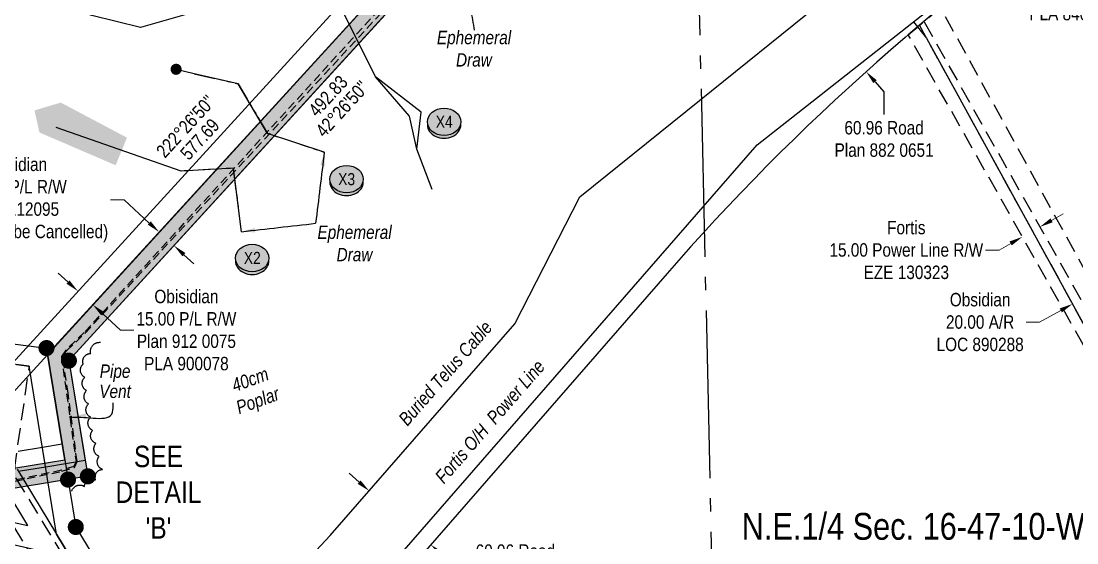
# Model space of a CAD drawing. Extents: x 603640 to 611240, y 5875768 to 5880939.
# Drawn here: x 606495 to 607282, y 5879638 to 5880027 of the extents above; entities that cross this region are included whole.
import ezdxf
from ezdxf.enums import TextEntityAlignment as Align

# ---------------------------------------------------------------- set-up
doc = ezdxf.new("R2010")
doc.units = 0
doc.header["$LTSCALE"] = 5
doc.header["$PDMODE"] = 34
doc.header["$PDSIZE"] = 0.03
for name, pattern in [('0', [1, 1, 0]), ('foc-ACCESSROAD', [3.75, 2.5, -1.25]), ('foc-FLOWLINE', [3.75, 2.5, -1.25]), ('foc-QUARTERLINE', [33, 25, -3, 2, -3]), ('foc-TOPO-ephemeral', [6.25, 3.125, -0.625, 0.625, -0.625, 0.625, -0.625]), ('UG_PIPE', [1.875, 1.25, -0.625])]:
    doc.linetypes.add(name, pattern=pattern)
doc.layers.get('Defpoints').update_dxf_attribs({"color": 9})
for name, color, linetype in [('AS-PIPE-UG', 44, 'UG_PIPE'), ('AS-PIPE-UG-T', 44, 'Continuous'), ('AS-POWER', 104, 'foc-POWER'), ('AS-POWER-T', 104, 'Continuous'), ('AS-TELUS', 224, 'foc-TEL'), ('AS-UNDERLAY-H', 141, 'Continuous'), ('C-AR', 13, 'foc-ACCESSROAD'), ('C-RW', 13, 'Continuous'), ('C-SYMBOL', 7, 'Continuous'), ('C-WS', 13, 'foc-ACCESSROAD'), ('DETAIL-T', 7, 'Continuous'), ('F-EZE', 190, 'foc-FLOWLINE'), ('F-RW', 190, 'Continuous'), ('L-BD', 7, 'Continuous'), ('L-MON', 1, 'Continuous'), ('L-QSEC', 8, 'foc-QUARTERLINE'), ('L-TITLEDB', 4, 'Continuous'), ('L-TITLEDB-T', 4, 'Continuous'), ('P-CROSSINGS', 250, 'Continuous'), ('P-PROPOSED', 10, 'Continuous'), ('P-PROPOSED-H', 21, 'Continuous'), ('T-BUSH', 110, '0'), ('T-BUSH-T', 110, 'Continuous'), ('T-DRAW', 143, 'foc-TOPO-ephemeral'), ('T-WATER', 160, 'Continuous'), ('T-WATER-T', 170, 'Continuous')]:
    doc.layers.add(name, color=color, linetype=linetype)
for name, color, linetype, lineweight in [('C-AR-T', 13, 'Continuous', 9), ('C-RW-T', 13, 'Continuous', 9), ('F-EZE-T', 190, 'Continuous', 9)]:
    doc.layers.add(name, color=color, linetype=linetype, lineweight=lineweight)
doc.styles.add('175L', font='ARIALN.TTF', dxfattribs={"height": 20})
doc.styles.add('80CG', font='ARIALN.TTF', dxfattribs={"height": 10})
doc.styles.add('80L', font='ARIALN.TTF', dxfattribs={"height": 10})
doc.styles.add('80LS', font='ARIALNI.TTF', dxfattribs={"height": 10})
doc.styles.add('Crossing', font='ARIALN.TTF', dxfattribs={"height": 10})
doc.styles.add('foc-LtypeFont', font='ARIALN.TTF', dxfattribs={"height": 7.35})
doc.linetypes.add('foc-POWER', pattern='A,6,-1,["P",foc-LtypeFont,S=0.2,R=0,X=-0.625,Y=-0.75],-1.24,4', length=12.24)
doc.linetypes.add('foc-TEL', pattern='A,2,-1,["T",foc-LtypeFont,S=0.2,R=0,X=-0.425,Y=-0.75],-1.24,8', length=12.24)
doc.linetypes.add('foc-TEL-NOLINE', pattern='A,0,-2,["T",foc-LtypeFont,S=0.2,R=0,X=-0.425,Y=-0.75],-10.24', length=12.24)
doc.linetypes.add('foc-TOPO-flowdirection-NOLINE', pattern='A,0,[">",foc-LtypeFont,S=0.3,R=0,X=0,Y=-0.945],-20,[">",foc-LtypeFont,S=0.3,R=0,X=0,Y=-0.945],0', length=20)
doc.dimstyles.new('Compass 5 000', dxfattribs={"dimscale": 5, "dimtxt": 9, "dimasz": 2, "dimexe": 0.2, "dimexo": 0.0625, "dimgap": 0.5, "dimtad": 0, "dimtih": 1, "dimtoh": 1, "dimzin": 0, "dimdsep": 46, "dimtxsty": '80CG', "dimcen": 0.1, "dimse1": 1, "dimse2": 1, "dimclrd": 256, "dimclrt": 256, "dimaunit": 1, "dimadec": 4, "dimazin": 0, "dimtfac": 0.06, "dimtofl": 0, "dimtmove": 0, "dimatfit": 1, "dimfxl": 0.2, "dimtolj": 1, "dimtzin": 0, "dimlwd": -1, "dimarcsym": 0})

# ---------------------------------------------------------------- blocks, each defined once
blk = doc.blocks.new('*D423')
at = {"layer": 'Defpoints', "color": 0, "transparency": 16777216}
for p in [(607241.1, 5879865.92), (607266.28, 5879851.86), (607253.21, 5879844.48)]:
    blk.add_point(p, dxfattribs=at)
at = {"layer": 'F-EZE-T', "transparency": 16777216}
for p, q in [((607262.87, 5879878.22), (607271.58, 5879883.14)), ((607223.69, 5879856.09), (607213.69, 5879856.09)), ((607232.39, 5879861.01), (607223.69, 5879856.09))]:
    blk.add_line(p, q, dxfattribs=at)
for points in [[(607262.05, 5879879.67), (607263.69, 5879876.77), (607254.17, 5879873.3)], [(607231.57, 5879862.46), (607233.21, 5879859.55), (607241.1, 5879865.92)]]:
    blk.add_solid(points, dxfattribs=at)
at = {"layer": 'F-EZE-T', "transparency": 16777216, "insert": (607154.55, 5879856.09), "char_height": 10, "attachment_point": 5, "style": '80CG'}
blk.add_mtext('\\A1;Fortis\\P15.00 Power Line R/W\\PEZE 130323', dxfattribs=at)
blk = doc.blocks.new('*D424')
at = {"layer": 'C-AR-T', "transparency": 16777216}
for p, q in [((607304.84, 5879830.41), (607313.6, 5879835.22)), ((607269.78, 5879811.13), (607253.91, 5879802.4)), ((607253.91, 5879802.4), (607243.91, 5879802.4))]:
    blk.add_line(p, q, dxfattribs=at)
for points in [[(607304.04, 5879831.87), (607305.64, 5879828.94), (607296.08, 5879825.59)], [(607268.97, 5879812.59), (607270.58, 5879809.67), (607278.54, 5879815.95)]]:
    blk.add_solid(points, dxfattribs=at)
at = {"layer": 'Defpoints', "color": 0, "transparency": 16777216}
for p in [(607233.23, 5879939.9), (607215.69, 5879930.26), (607278.54, 5879815.95)]:
    blk.add_point(p, dxfattribs=at)
at = {"layer": 'C-AR-T', "transparency": 16777216, "insert": (607209.6, 5879802.4), "char_height": 10, "attachment_point": 5, "style": '80CG'}
blk.add_mtext('\\A1;Obsidian\\P20.00 A/R\\PLOC 890288', dxfattribs=at)
blk = doc.blocks.new('*D428')
at = {"layer": 'C-RW-T', "transparency": 16777216}
for p, q in [((607381.34, 5880099.3), (607389.25, 5880105.42)), ((607357.61, 5880080.95), (607326.87, 5880057.19)), ((607326.87, 5880057.19), (607316.87, 5880057.19))]:
    blk.add_line(p, q, dxfattribs=at)
for points in [[(607380.32, 5880100.62), (607382.36, 5880097.98), (607373.43, 5880093.18)], [(607356.59, 5880082.27), (607358.63, 5880079.63), (607365.52, 5880087.07)]]:
    blk.add_solid(points, dxfattribs=at)
at = {"layer": 'Defpoints', "color": 0, "transparency": 16777216}
for p in [(607355.33, 5880116.59), (607347.42, 5880110.47), (607365.52, 5880087.07)]:
    blk.add_point(p, dxfattribs=at)
at = {"layer": 'C-RW-T', "transparency": 16777216, "insert": (607277.79, 5880057.19), "char_height": 10, "attachment_point": 5, "style": '80CG'}
blk.add_mtext('\\A1;Obsidian\\P10.00 P/L R/W\\PPlan 862 1525\\PPLA 840735', dxfattribs=at)
blk = doc.blocks.new('*D438')
at = {"layer": 'Defpoints', "color": 0, "transparency": 16777216}
for p in [(606760.66, 5879684.13), (606806.6, 5879644.08), (606800.03, 5879636.55)]:
    blk.add_point(p, dxfattribs=at)
at = {"layer": 'L-TITLEDB-T', "transparency": 16777216}
for p, q in [((606746.56, 5879683.17), (606739.03, 5879689.74)), ((606807.57, 5879629.98), (606815.11, 5879623.41)), ((606815.11, 5879623.41), (606825.11, 5879623.41))]:
    blk.add_line(p, q, dxfattribs=at)
for points in [[(606747.66, 5879684.42), (606745.47, 5879681.91), (606754.1, 5879676.6)], [(606808.67, 5879631.24), (606806.48, 5879628.73), (606800.03, 5879636.55)]]:
    blk.add_solid(points, dxfattribs=at)
at = {"layer": 'L-TITLEDB-T', "transparency": 16777216, "insert": (606863.06, 5879623.41), "char_height": 10, "attachment_point": 5, "style": '80CG'}
blk.add_mtext('\\A1;\\A1;60.96 Road\\PPlan 882 0651', dxfattribs=at)
blk = doc.blocks.new('*D448')
at = {"layer": 'C-RW-T', "transparency": 16777216}
for p, q in [((606529.52, 5879832.22), (606522.14, 5879838.97)), ((606555.35, 5879808.61), (606568.68, 5879796.43)), ((606568.68, 5879796.43), (606578.68, 5879796.43))]:
    blk.add_line(p, q, dxfattribs=at)
for points in [[(606530.65, 5879833.45), (606528.4, 5879830.99), (606536.91, 5879825.47)], [(606556.48, 5879809.84), (606554.23, 5879807.38), (606547.97, 5879815.36)]]:
    blk.add_solid(points, dxfattribs=at)
at = {"layer": 'Defpoints', "color": 0, "transparency": 16777216}
for p in [(606634.96, 5879932.74), (606646.02, 5879922.62), (606547.97, 5879815.36)]:
    blk.add_point(p, dxfattribs=at)
at = {"layer": 'C-RW-T', "transparency": 16777216, "insert": (606617.77, 5879796.43), "char_height": 10, "attachment_point": 5, "style": '80CG'}
blk.add_mtext('\\A1;Obisidian\\P15.00 P/L R/W\\PPlan 912 0075\\PPLA 900078', dxfattribs=at)
blk = doc.blocks.new('fdia')
at = {"color": 255, "const_width": 1}
blk.add_lwpolyline([(-0.5, 0, 1), (0.5, 0, 1)], format="xyb", close=True, dxfattribs=at)
blk = doc.blocks.new('Fdiaa')
blk.add_blockref('fdia', (0, 0))
blk = doc.blocks.new('fdib')
at = {"color": 1, "const_width": 1.6}
blk.add_lwpolyline([(-0.4, 0, 1), (0.4, 0, 1)], format="xyb", close=True, dxfattribs=at)
at = {"color": 1}
blk.add_circle((0, 0), 0.8, dxfattribs=at)
blk = doc.blocks.new('Fdibb')
blk.add_blockref('fdib', (0, 0))
blk = doc.blocks.new('fdicc')
for name in ['Fdibb', 'Fdiaa']:
    blk.add_blockref(name, (0, 0))
blk = doc.blocks.new('FDI')
blk.add_blockref('fdicc', (0, 0))
blk = doc.blocks.new('*D521')
at = {"layer": 'C-RW-T', "transparency": 16777216}
for p, q in [((606571.29, 5879893.43), (606561.29, 5879893.43)), ((606590.13, 5879876.21), (606571.29, 5879893.43)), ((606615.93, 5879852.63), (606623.31, 5879845.89))]:
    blk.add_line(p, q, dxfattribs=at)
for points in [[(606591.25, 5879877.44), (606589.01, 5879874.98), (606597.51, 5879869.47)], [(606617.05, 5879853.86), (606614.81, 5879851.4), (606608.55, 5879859.38)]]:
    blk.add_solid(points, dxfattribs=at)
at = {"layer": 'Defpoints', "color": 0, "transparency": 16777216}
for p in [(606595.18, 5879866.92), (606597.51, 5879869.47), (606606.22, 5879856.83)]:
    blk.add_point(p, dxfattribs=at)
at = {"layer": 'C-RW-T', "transparency": 16777216, "insert": (606491.35, 5879893.43), "char_height": 10, "attachment_point": 5, "style": '80CG'}
blk.add_mtext('\\A1;Obsidian\\P15.00 P/L R/W\\PPLA 112095\\P({\\A0;Expired, To be Cancelled})', dxfattribs=at)
blk = doc.blocks.new('xing2')
h = blk.add_hatch(color=50)
h.dxf.hatch_style = 1
edge = h.paths.add_edge_path()
edge.add_ellipse((0, 0), major_axis=(-12.5, 0), ratio=0.816297, start_angle=0, end_angle=360)
h = blk.add_hatch(color=250)
h.dxf.hatch_style = 1
edge = h.paths.add_edge_path()
edge.add_ellipse((0, -2.05), major_axis=(-12.5, 0), ratio=0.816297, start_angle=0, end_angle=180)
edge.add_line((12.5, -2.05), (12.5, 0))
edge.add_ellipse((0, 0), major_axis=(-12.5, 0), ratio=0.816297, start_angle=0, end_angle=180, ccw=False)
edge.add_line((-12.5, 0), (-12.5, -2.05))
at = {"color": 250}
blk.add_ellipse((0, 0), major_axis=(-12.5, 0), ratio=0.816297, dxfattribs=at)
blk.add_ellipse((0, -2.05), major_axis=(-12.5, 0), ratio=0.816297, start_param=0, end_param=3.141593, dxfattribs=at)
at = {"color": 250, "style": 'Crossing'}
blk.add_attdef('CROSSING', text='', height=9, dxfattribs=at).set_placement((0.09, 0.02), align=Align.MIDDLE_CENTER)
at = {"color": 250, "style": 'Crossing', "flags": 1}
for tag, p in [('OWNER', (0.09, -12.49)), ('DESCRIPTION', (0.09, -25.77)), ('LOCATION', (0.09, -39.3)), ('DWG_REF', (0.09, -52.84))]:
    blk.add_attdef(tag, text='', height=9, dxfattribs=at).set_placement(p, align=Align.MIDDLE_CENTER)

msp = doc.modelspace()

# ---------------------------------------------------------------- hatches: boundary and pattern name
at = {"layer": 'AS-PIPE-UG'}
h = msp.add_hatch(color=256, dxfattribs=at)
h.dxf.hatch_style = 1
edge = h.paths.add_edge_path()
edge.add_arc((606531.547, 5879731.537), 1.158, 0, 360)
at = {"layer": 'AS-UNDERLAY-H'}
h = msp.add_hatch(color=256, dxfattribs=at)
h.dxf.hatch_style = 1
edge = h.paths.add_edge_path()
edge.add_arc((606610.098, 5879990.749), 4.181, 0, 360)
h = msp.add_hatch(color=256, dxfattribs=at)
h.dxf.hatch_style = 1
h.paths.add_polyline_path([(606508.162, 5879943.689), (606565.004, 5879919.273), (606573.47, 5879939.821), (606524.126, 5879965.93), (606504.534, 5879960.128)])
at = {"layer": 'P-PROPOSED-H'}
h = msp.add_hatch(color=256, dxfattribs=at)
h.dxf.hatch_style = 1
h.paths.add_polyline_path([(605838.509, 5878983.058), (606038.791, 5879204.498), (606073.145, 5879273.061), (606429.384, 5879683.906), (606527.085, 5879699.891), (606514.19, 5879778.426), (606851.576, 5880147.305), (606949.443, 5880254.392), (607053.003, 5880208.428), (607183.469, 5880297.211), (607192.658, 5880285.328), (607054.543, 5880191.34), (606953.228, 5880236.308), (606862.642, 5880137.188), (606530.164, 5879773.676), (606544.311, 5879687.516), (606437.158, 5879669.985), (606085.707, 5879264.661), (606059.652, 5879212.661), (605845.928, 5878976.359)])

# ---------------------------------------------------------------- linework, layer by layer
at = {"layer": 'AS-POWER', "flags": 128}
for points in [[(607043.249, 5879934.358), (607280.957, 5880121.537), (607516.85, 5880319.91), (607638.945, 5880422.591)], [(607159.846, 5880026.17), (607169.642, 5880014.013), (607325.028, 5879731.392), (607416.954, 5879540.922), (607542.734, 5879415.88)], [(605839.52, 5878553.583), (607043.249, 5879934.358)]]:
    msp.add_lwpolyline(points, dxfattribs=at)
at = {"layer": 'AS-TELUS', "linetype": 'foc-TEL-NOLINE'}
msp.add_lwpolyline([(606648.409, 5879561.427), (606725.095, 5879643.326), (606862.739, 5879801.208), (606911.099, 5879895.697), (607000.336, 5879967.508), (607088.674, 5880038.597), (607125.447, 5880070.383), (607132.679, 5880079.051), (607138.295, 5880085.785), (607142.284, 5880090.567), (607144.872, 5880093.669), (607212.851, 5880153.345), (607248.827, 5880181.215), (607264.647, 5880193.471), (607276.505, 5880202.657), (607278.849, 5880204.473), (607280.37, 5880205.834), (607287.659, 5880212.358)], dxfattribs=at)
at = {"layer": 'C-AR', "flags": 128}
msp.add_lwpolyline([(607542.733, 5879415.88), (607444.344, 5879513.691), (607416.954, 5879540.922), (607325.028, 5879731.392), (607313.681, 5879752.031), (607308.28, 5879761.855), (607249.608, 5879868.57), (607189.407, 5879978.064), (607164.416, 5880023.518), (607167.729, 5880026.314), (607180.028, 5880036.659), (607320.917, 5879780.402), (607326.318, 5879770.579), (607342.819, 5879740.568), (607405.348, 5879611.009), (607433.489, 5879552.7), (607472.117, 5879514.3), (607570.506, 5879416.488)], dxfattribs=at)
at = {"layer": 'C-RW'}
for points in [[(606487.081, 5879653.65), (606499.576, 5879650.801), (606450.875, 5879731.247), (606840.511, 5880157.436), (606851.947, 5880147.865), (606469.513, 5879729.412)], [(606492.288, 5879706.239), (606510.473, 5879709.216), (606525.158, 5879711.627), (606514.19, 5879778.426), (606823.785, 5880117.057)], [(606838.151, 5880110.541), (606530.164, 5879773.676), (606542.386, 5879699.243), (606527.606, 5879696.824), (606512.882, 5879694.415), (606492.455, 5879691.073)], [(606491.713, 5879692.897), (606520.977, 5879644.462), (606574.877, 5879555.473), (606596.12, 5879520.407), (606606.997, 5879512.725), (606601.188, 5879504.782), (606598.145, 5879500.619), (606584.911, 5879509.967), (606511.447, 5879631.191), (606421.364, 5879651.77)]]:
    msp.add_lwpolyline(points, dxfattribs=at)
at = {"layer": 'C-WS', "flags": 128}
msp.add_lwpolyline([(606594.098, 5879495.076), (606588.417, 5879487.316), (606583.824, 5879494.851), (606497.96, 5879635.791), (606487.653, 5879652.712), (606487.081, 5879653.65), (606474.312, 5879674.609), (606442.296, 5879678.739), (606424.441, 5879681.043), (606398.404, 5879684.401), (606378.001, 5879687.033), (606379.784, 5879700.854), (606380.732, 5879708.198), (606390.475, 5879783.727), (606500.474, 5879769.601), (606491.545, 5879708.069), (606489.961, 5879695.792), (606489.541, 5879692.541), (606489.06, 5879688.809), (606601.188, 5879504.782), (606598.145, 5879500.619), (606594.098, 5879495.076)], close=True, dxfattribs=at)
at = {"layer": 'F-EZE', "flags": 128}
msp.add_lwpolyline([(607533.387, 5879415.675), (607434.404, 5879513.473), (607409.722, 5879537.868), (607308.227, 5879744.027), (607303.154, 5879754.332), (607296.458, 5879767.933), (607156.066, 5880016.452), (607164.416, 5880023.518), (607167.729, 5880026.314), (607309.73, 5879774.943), (607312.862, 5879768.581), (607317.935, 5879758.275), (607422.065, 5879546.763), (607455.288, 5879513.931), (607554.27, 5879416.132)], dxfattribs=at)
at = {"layer": 'F-RW'}
msp.add_lwpolyline([(606070.556, 5880076.851), (606101.491, 5879978.112), (606174.086, 5879915.734), (606204.838, 5879889.311), (606296.006, 5879810.975), (606513.43, 5879783.054), (606535.317, 5879649.751), (606586.189, 5879565.737), (606626.143, 5879535.887), (606618.444, 5879527.061), (606616.214, 5879524.496), (606574.877, 5879555.473), (606520.977, 5879644.462), (606500.474, 5879769.601), (606390.475, 5879783.727), (606289.641, 5879796.676), (606205.282, 5879869.141), (606174.53, 5879895.566), (606088.439, 5879969.537), (606071.745, 5880022.827)], dxfattribs=at)
at = {"layer": 'L-QSEC', "flags": 128}
msp.add_lwpolyline([(606994.086, 5880306.024), (607011.48, 5879531.81)], dxfattribs=at)
at = {"layer": 'L-TITLEDB', "flags": 128}
for points in [[(606648.409, 5879561.427), (606725.095, 5879643.326), (606862.739, 5879801.208), (606911.099, 5879895.697), (607000.336, 5879967.508), (607088.674, 5880038.597), (607125.447, 5880070.383), (607132.679, 5880079.051), (607138.295, 5880085.785), (607142.284, 5880090.567), (607144.872, 5880093.669), (607212.851, 5880153.345), (607248.827, 5880181.215), (607264.647, 5880193.471), (607276.505, 5880202.657), (607278.849, 5880204.473), (607280.37, 5880205.834), (607287.659, 5880212.358)], [(607180.028, 5880036.659), (607167.729, 5880026.314), (607164.416, 5880023.518), (607156.066, 5880016.452), (607153.709, 5880014.451), (607143.08, 5880005.287), (607132.527, 5879996.036), (607122.05, 5879986.7), (607111.651, 5879977.276), (607101.329, 5879967.768), (607091.086, 5879958.175), (607080.922, 5879948.499), (607070.838, 5879938.74), (607060.834, 5879928.897), (607050.911, 5879918.974), (607041.071, 5879908.968), (607031.313, 5879898.883), (607021.638, 5879888.718), (607012.047, 5879878.472), (607002.541, 5879868.149), (606993.699, 5879858.394), (606984.934, 5879848.57), (606976.245, 5879838.678), (606678.302, 5879496.921)]]:
    msp.add_lwpolyline(points, dxfattribs=at)
at = {"layer": 'L-TITLEDB-T'}
for p, q in [((607131.256, 5879981.515), (607137.907, 5879974.052)), ((607137.907, 5879974.052), (607137.813, 5879956.997))]:
    msp.add_line(p, q, dxfattribs=at)
msp.add_solid([(607132.5, 5879982.623), (607130.012, 5879980.406), (607124.606, 5879988.977)], dxfattribs=at)
at = {"layer": 'T-BUSH', "flags": 128}
msp.add_lwpolyline([(606532.344, 5879676.483, -0.5205671), (606541.738, 5879679.901, -0.5205671), (606550.094, 5879684.859, -0.5205671), (606555.218, 5879692.666, -0.5205671), (606552.75, 5879702.352, -0.5205671), (606550.282, 5879712.039, -0.5205671), (606547.814, 5879721.725, -0.5205671), (606546.239, 5879731.59, -0.5205671), (606544.804, 5879741.482, -0.5205671), (606543.369, 5879751.374, -0.5205671), (606541.981, 5879761.272, -0.5205671), (606540.806, 5879771.199, -0.5205671), (606546.431, 5879778.995, -0.5205671), (606553.787, 5879787.3, -0.5205671)], format="xyb", dxfattribs=at)
at = {"layer": 'T-DRAW', "linetype": 'foc-TOPO-flowdirection-NOLINE', "flags": 128}
for points in [[(606720.606, 5879929.081), (606678.163, 5879943.001), (606656.265, 5879980.002), (606623.636, 5879987.426), (606609.274, 5879990.875)], [(606658.967, 5879869.766), (606652.874, 5879917.042), (606613.987, 5879914.892), (606520.64, 5879947.451)]]:
    msp.add_lwpolyline(points, dxfattribs=at)
at = {"layer": 'T-DRAW', "flags": 128}
for points in [[(606623.636, 5879987.426), (606656.265, 5879980.002), (606678.163, 5879943.001), (606720.606, 5879929.081)], [(606658.967, 5879869.766), (606652.874, 5879917.042), (606613.987, 5879914.892)]]:
    msp.add_lwpolyline(points, dxfattribs=at)
at = {"layer": 'T-WATER', "linetype": 'foc-TOPO-flowdirection-NOLINE', "flags": 128}
msp.add_lwpolyline([(606800.912, 5879901.183), (606789.504, 5879931.181), (606792.725, 5879958.81), (606758.804, 5879985.068), (606735.147, 5880032.622), (606700.835, 5880044.071), (606621.881, 5880032.86), (606583.557, 5880021.884), (606547.379, 5880030.794), (606487.682, 5880051.026), (606453.332, 5880075.905), (606434.896, 5880096.255), (606422.322, 5880124.763), (606420.591, 5880148.261), (606424.767, 5880169.869), (606432.203, 5880192.793), (606433.708, 5880213.704), (606432.169, 5880231.659), (606416.597, 5880255.711), (606396.596, 5880282.153), (606364.357, 5880302.61), (606313.255, 5880338.597), (606300.446, 5880352.849), (606251.268, 5880389.352), (606246.538, 5880392.001)], dxfattribs=at)
at = {"layer": 'T-WATER', "flags": 128}
msp.add_lwpolyline([(606800.912, 5879901.183), (606789.504, 5879931.181), (606784.101, 5879955.924), (606758.804, 5879985.068), (606735.147, 5880032.622), (606700.835, 5880044.071), (606621.881, 5880032.86), (606583.557, 5880021.884), (606547.379, 5880030.794), (606487.682, 5880051.026)], dxfattribs=at)

# ---------------------------------------------------------------- block references
at = {"layer": 'L-MON', "xscale": 4.99790845, "yscale": 4.99790845, "zscale": 4.99790845}
for p in [(606513.464, 5879783.05), (606530.164, 5879773.676), (606529.521, 5879685.105), (606544.311, 5879687.516), (606535.304, 5879649.749)]:
    msp.add_blockref('FDI', p, dxfattribs=at)
at = {"layer": 'P-CROSSINGS'}
for p, values in [((606809.951, 5879951.63), {'CROSSING': 'X4'}), ((606737.175, 5879908.9), {'CROSSING': 'X3'}), ((606666.825, 5879850.141), {'CROSSING': 'X2'})]:
    msp.add_blockref('xing2', p, dxfattribs=at).add_auto_attribs(values)

# ---------------------------------------------------------------- texts
at = {"layer": 'AS-POWER-T', "insert": (606802.004, 5879687.69), "char_height": 9.9958, "attachment_point": 1, "rotation": 48.918812, "style": '80L'}
msp.add_mtext_dynamic_manual_height_columns('\\pi0.32613;{\\fArial Narrow|b0|i1|c0|p34;Fortis O/H  Power Line}', width=115.63809, gutter_width=49.979, heights=[0], dxfattribs=at)
at = {"layer": 'AS-TELUS', "insert": (606775.063, 5879730.993), "char_height": 9.9958, "attachment_point": 1, "rotation": 48.91715, "style": '80L'}
msp.add_mtext_dynamic_manual_height_columns('{\\fArial Narrow|b0|i1|c0|p34;Buried Telus Cable}', width=97.19426, gutter_width=49.979, heights=[0], dxfattribs=at)
at = {"layer": 'C-SYMBOL', "color": 3, "style": '175L'}
msp.add_text('N.E.1/4 Sec. 16-47-10-W.5M.', height=19.99168, dxfattribs=at).set_placement((607181.979, 5879634.275), align=Align.BOTTOM_CENTER)
at = {"layer": 'L-BD', "style": '80L'}
for s, height, rotation, p in [('492.83', 9.9958, 47.5531, (606723.376, 5879970.916)), ("42°26'50''", 9.9958, 47.5531, (606733.887, 5879961.302)), ("222°26'50''", 9.99582, 47.5651, (606617.203, 5879948.281)), ('577.69', 9.9958, 47.5651, (606627.716, 5879938.67))]:
    msp.add_text(s, height=height, rotation=rotation, dxfattribs=at).set_placement(p, align=Align.MIDDLE)
at = {"layer": 'T-BUSH-T', "linetype": 'Continuous', "insert": (606663.525, 5879764.378), "char_height": 9.99157, "width": 34.17759, "attachment_point": 2, "rotation": 20, "style": '80LS'}
msp.add_mtext('40cm Poplar', dxfattribs=at)
at = {"layer": 'T-WATER-T', "char_height": 9.99588, "attachment_point": 1, "style": '80L'}
for insert in [(606816.578, 5880019.416), (606727.529, 5879874.362)]:
    msp.add_mtext_dynamic_manual_height_columns('\\pi-12.022;{\\fArial Narrow|b0|i1|c0|p34;Ephemeral \\P\\pi2.2384;Draw}', width=31.25981, gutter_width=50, heights=[0], dxfattribs=dict(at, insert=insert))

# ---------------------------------------------------------------- dimensions: what is measured, and where the dimension line sits
at = {"layer": 'C-AR-T'}
dim = msp.add_linear_dim(base=(607278.541, 5879815.947), p1=(607233.227, 5879939.897), p2=(607215.692, 5879930.257), angle=208.802277, text='Obsidian\\P20.00 A/R\\PLOC 890288', dimstyle='Compass 5 000', dxfattribs=at)
dim.commit()
dim.dimension.update_dxf_attribs({"geometry": '*D424', "text_midpoint": (607209.595, 5879802.405), "dimtype": 161})
at = {"layer": 'C-RW-T'}
for base, p1, p2, angle, text, picture, middle in [((607365.521, 5880087.07), (607355.331, 5880116.588), (607347.424, 5880110.474), 217.713128, 'Obsidian\\P10.00 P/L R/W\\PPlan 862 1525\\PPLA 840735', '*D428', (607277.787, 5880057.186)), ((606597.511, 5879869.466), (606606.221, 5879856.833), (606595.184, 5879866.92), 137.575047, 'Obsidian\\P15.00 P/L R/W\\PPLA 112095\\P({\\A0;Expired, To be Cancelled})', '*D521', (606491.347, 5879893.434))]:
    dim = msp.add_linear_dim(base=base, p1=p1, p2=p2, angle=angle, text=text, dimstyle='Compass 5 000', dxfattribs=at)
    dim.commit()
    dim.dimension.update_dxf_attribs({"geometry": picture, "text_midpoint": middle, "dimtype": 161})
at = {"layer": 'F-EZE-T'}
dim = msp.add_linear_dim(base=(607241.101, 5879865.924), p1=(607266.277, 5879851.865), p2=(607253.213, 5879844.485), angle=209.46285, text='Fortis\\P15.00 Power Line R/W\\PEZE 130323', dimstyle='Compass 5 000', dxfattribs=at)
dim.commit()
dim.dimension.update_dxf_attribs({"geometry": '*D423', "text_midpoint": (607154.547, 5879856.087), "dimtype": 161})
at = {"layer": 'L-TITLEDB-T'}
dim = msp.add_linear_dim(base=(606800.033, 5879636.553), p1=(606760.664, 5879684.125), p2=(606806.597, 5879644.082), angle=318.918195, text='\\A1;60.96 Road\\PPlan 882 0651', dimstyle='Compass 5 000', dxfattribs=at)
dim.commit()
dim.dimension.update_dxf_attribs({"geometry": '*D438', "text_midpoint": (606863.056, 5879623.411), "dimtype": 161})

# ---------------------------------------------------------------- leaders
at = {"layer": 'T-WATER-T', "path_type": 1}
for points in [[(606803.22, 5880054.809), (606829.187, 5880034.737), (606832.41, 5880019.839)], [(606720.606, 5879929.081), (606714.156, 5879875.993)], [(606658.967, 5879869.766), (606714.156, 5879875.993)]]:
    msp.add_leader(points, dimstyle='Compass 5 000', override={"dimgap": 0.5, "dimtad": 0}, dxfattribs=at)

# ---------------------------------------------------------------- next in the draw order: texts
at = {"layer": 'L-TITLEDB-T', "insert": (607137.985, 5879938.806), "char_height": 9.99584, "attachment_point": 5, "style": '80CG', "bg_fill": 3, "box_fill_scale": 1.1, "bg_fill_color": 256, "bg_fill_true_color": 13158600, "bg_fill_transparency": 0}
msp.add_mtext('\\A1;60.96 Road\\PPlan 882 0651', dxfattribs=at)

# ---------------------------------------------------------------- next in the draw order: linework, layer by layer
at = {"layer": 'AS-PIPE-UG'}
for points in [[(607191.978, 5880299.959), (607177.992, 5880290.976), (607174.911, 5880287.655), (607168.425, 5880278.788), (607151.551, 5880267.518), (607093.705, 5880230.977), (607068.587, 5880213.396), (607058.012, 5880206.416), (607051.199, 5880203.786), (607040.404, 5880206.991), (607026.691, 5880213.186), (606988.595, 5880231.632), (606964.243, 5880241.219), (606954.198, 5880245.214), (606951.068, 5880244.262), (606938.463, 5880229.076), (606541.641, 5879794.682), (606527.783, 5879781.399), (606524.576, 5879776.775), (606535.472, 5879698.644), (606533.929, 5879694.816), (606524.728, 5879691.987), (606471.4, 5879680.807)], [(606471.473, 5879680.13), (606524.915, 5879691.253), (606534.28, 5879694.173), (606536.261, 5879698.54), (606529.547, 5879749.539), (606525.466, 5879776.824), (606528.504, 5879781.046), (606542.243, 5879794.11), (606860.155, 5880137.701), (606939.178, 5880228.628), (606952.003, 5880243.877), (606953.975, 5880244.556), (606964.018, 5880240.807), (607026.199, 5880210.846), (607039.543, 5880205.315), (607050.727, 5880201.477), (607057.927, 5880203.395), (607070.097, 5880211.394), (607094.005, 5880230.463), (607151.952, 5880266.803), (607168.223, 5880277.532), (607177.852, 5880283.818), (607191.104, 5880291.775)]]:
    msp.add_lwpolyline(points, dxfattribs=at)

# ---------------------------------------------------------------- next in the draw order: texts
at = {"layer": 'AS-PIPE-UG-T', "insert": (606564.616, 5879758.288), "char_height": 9.98322, "attachment_point": 5, "line_spacing_factor": 0.900378, "style": '80L', "bg_fill": 2}
msp.add_mtext_dynamic_manual_height_columns('{\\fArial Narrow|b0|i1|c0|p34;Pipe Vent}', width=24.08052, gutter_width=49.979, heights=[0], dxfattribs=at)

# ---------------------------------------------------------------- next in the draw order: linework, layer by layer
at = {"layer": 'P-PROPOSED'}
msp.add_lwpolyline([(605838.509, 5878983.058), (606038.791, 5879204.498), (606073.145, 5879273.061), (606429.384, 5879683.906), (606527.085, 5879699.891), (606514.19, 5879778.426), (606851.576, 5880147.305), (606949.443, 5880254.392), (607053.003, 5880208.428), (607183.469, 5880297.211), (607192.658, 5880285.328), (607054.543, 5880191.34), (606953.228, 5880236.308), (606862.642, 5880137.188), (606530.164, 5879773.676), (606544.311, 5879687.516), (606437.158, 5879669.985), (606085.707, 5879264.661), (606059.652, 5879212.661), (605845.928, 5878976.359)], close=True, dxfattribs=at)

# ---------------------------------------------------------------- next in the draw order: dimensions: what is measured, and where the dimension line sits
at = {"layer": 'C-RW-T'}
dim = msp.add_linear_dim(base=(606547.971, 5879815.358), p1=(606634.955, 5879932.737), p2=(606646.02, 5879922.623), angle=317.570013, text='Obisidian\\P15.00 P/L R/W\\PPlan 912 0075\\PPLA 900078', dimstyle='Compass 5 000', dxfattribs=at)
dim.commit()
dim.dimension.update_dxf_attribs({"geometry": '*D448', "text_midpoint": (606617.768, 5879796.426), "dimtype": 161})

# ---------------------------------------------------------------- next in the draw order: leaders
at = {"layer": 'AS-PIPE-UG-T', "path_type": 1}
msp.add_leader([(606532.835, 5879731.508), (606562.699, 5879735.291), (606563.243, 5879742.22)], dimstyle='Compass 5 000', override={"dimgap": 0.5, "dimtad": 0}, dxfattribs=at)

# ---------------------------------------------------------------- next in the draw order: texts
at = {"layer": 'DETAIL-T', "color": 3, "insert": (606596.97, 5879675.701), "char_height": 15.9744, "width": 63.53424, "attachment_point": 5, "style": '80CG', "bg_fill": 3, "box_fill_scale": 1.15, "bg_fill_color": 256, "bg_fill_true_color": 256, "bg_fill_transparency": 0}
msp.add_mtext("SEE\\PDETAIL 'B'", dxfattribs=at)

doc.saveas('drawing.dxf')
